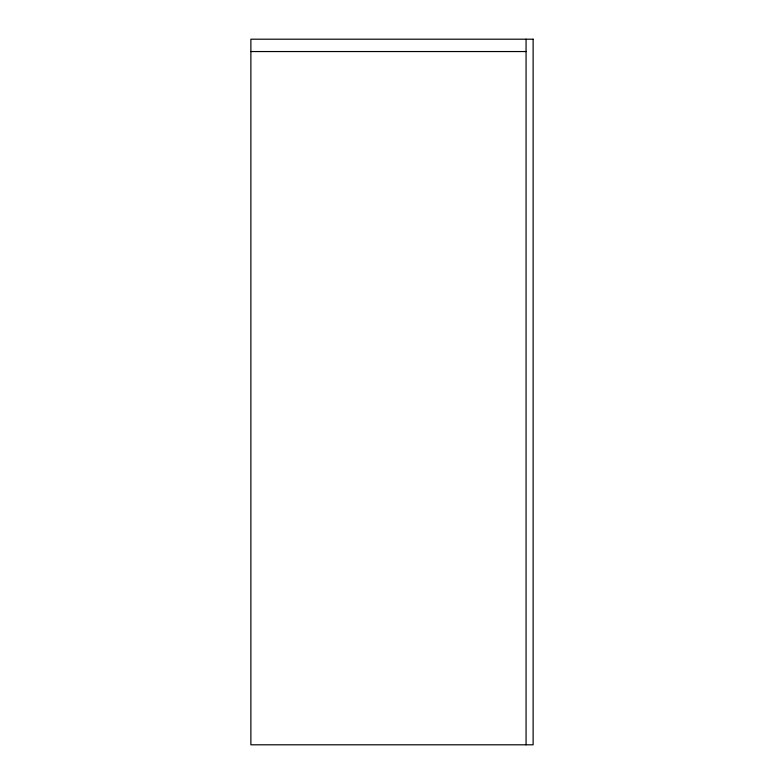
<?xml version="1.0" encoding="UTF-8"?>
<svg xmlns="http://www.w3.org/2000/svg" width="784" height="784" viewBox="0 0 784 784"><rect width="100%" height="100%" fill="white"/><g stroke="black" fill="none" stroke-linecap="round" stroke-linejoin="round"><path stroke-width="1.18" d="M250.88 51.548L526.064 51.548M526.064 39.2L526.064 744.8M533.12 39.2L250.88 39.2L250.88 744.8L533.12 744.8L533.12 39.2"/></g></svg>
